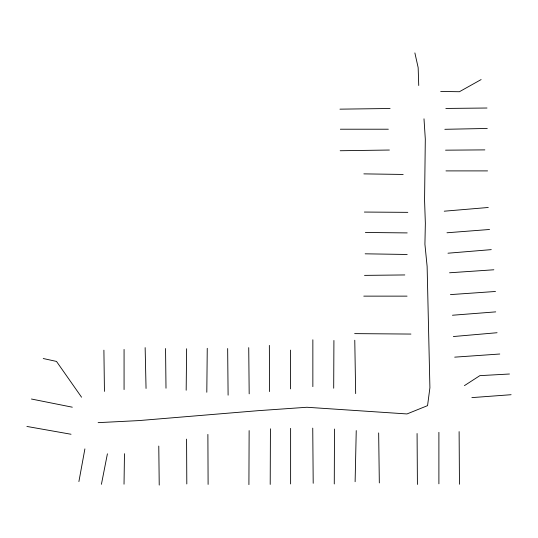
<?xml version="1.0" encoding="UTF-8"?>
<svg xmlns="http://www.w3.org/2000/svg" width="538" height="538" viewBox="0 0 538 538"><rect width="100%" height="100%" fill="white"/><g stroke="black" fill="none" stroke-linecap="round" stroke-linejoin="round"><path stroke-width="0.81" d="M248.912 484.63L249.134 430.602M270.211 484.408L270.432 428.806M333.695 388.221L333.916 340.467M334.273 483.958L334.495 429.028M186.175 390.232L186.625 348.752M206.807 392.249L207.251 348.308M124.029 484.187L124.473 453.695M355.12 481.712L356.243 430.595M78.898 481.584L84.896 448.9M101.42 484.308L107.412 453.803M464.428 385.632L479.862 375.645L509.466 374.011M481.127 79.577L459.412 91.729L440.689 91.44M453.346 336.539L497.065 332.726M444.26 211.192L488.275 207.48M447.979 253.203L491.275 249.632M446.977 232.772L489.56 229.484M452.451 315.241L495.72 311.872M471.873 397.616L511.1 394.71M450.434 294.609L495.498 291.475M454.704 357.151L499.768 354.017M449.546 272.779L493.85 269.78M98.124 422.646L138.791 420.595L258.058 410.682L306.922 407.266L406.99 413.944L427.555 405.639L429.909 387.716L427.125 266.451L424.919 244.225L425.356 223.317L424.563 200.197L425.309 139.073L423.998 118.817M444.832 129.308L487.273 128.454M339.955 109.16L390.084 108.494M340.171 150.741L389.391 150.035M445.834 108.447L486.991 108.017M364.508 275.382L404.798 274.945M445.545 150.176L484.846 149.887M340.346 129.214L388.335 129.214M445.975 170.896L487.562 170.896M363.775 296.135L407.051 296.135M364.367 212.059L407.811 212.349M354.65 333.621L410.924 334.064M365.376 232.47L407.199 232.907M363.863 173.875L403.164 174.446M365.161 253.815L407.199 254.474M26.9 426.446L71.029 434.253M31.439 399.021L72.3 407.192M43.242 358.523L56.503 361.428L81.561 397.205M414.879 52.919L418.16 67.64L418.732 85.502M145.146 347.635L146.047 388.443M354.771 340.238L355.665 393.601M378.658 432.935L379.33 482.929M103.901 350.171L104.446 391.395M165.549 348.53L166 388.214M158.777 446.069L159.228 485.081M248.731 347.635L249.181 393.823M227.655 348.53L228.105 395.168M312.746 428.127L313.197 483.285M459.116 431.624L459.459 484.254M417.078 433.52L417.414 484.442M269.356 345.389L269.585 391.577M207.883 434.408L208.105 484.408M186.578 439.122L186.807 483.958M438.894 432.33L438.894 483.817M312.854 339.787L312.854 386.647M290.614 428.356L290.614 483.958M290.433 350.103L290.433 388.887M124.07 349.431L124.07 389.559"/></g></svg>
